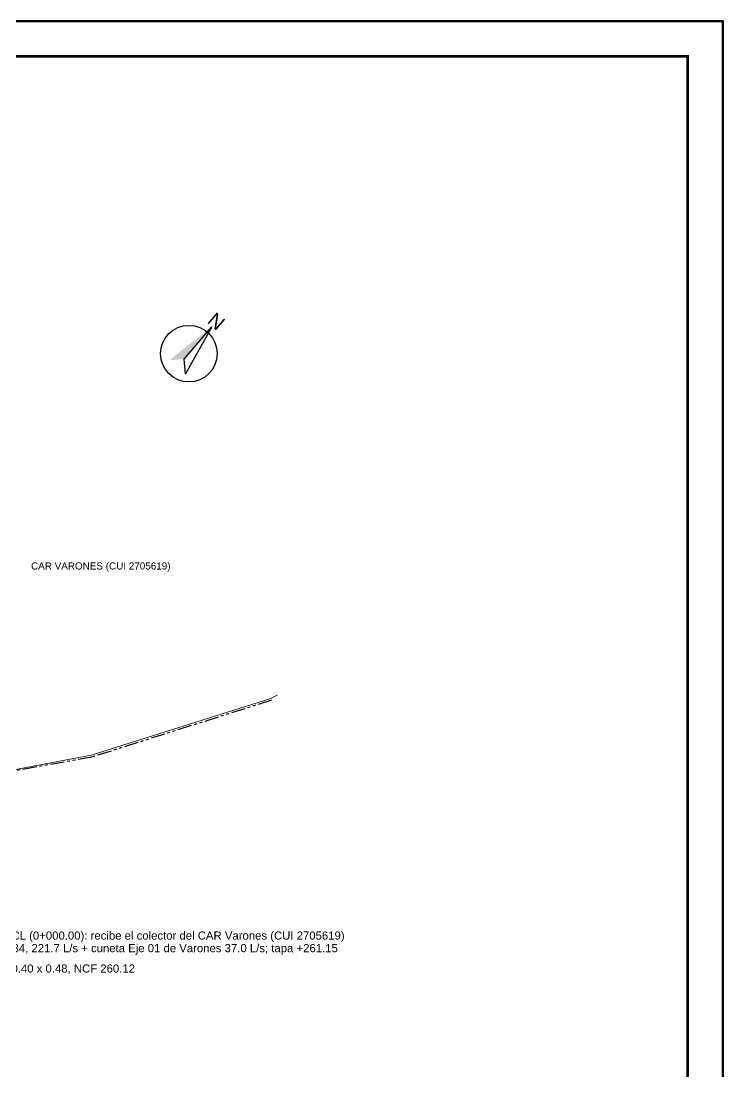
# Model space of a CAD drawing. Header units: metres. Extents: x 349021 to 349543, y 9281040 to 9281959.
# Drawn here: x 349169.5 to 349209.2, y 9281899.2 to 9281958.6 of the extents above; entities that cross this region are included whole.
import ezdxf
from ezdxf.enums import TextEntityAlignment as Align

# ---------------------------------------------------------------- set-up
doc = ezdxf.new("R2010")
doc.units = ezdxf.units.M
doc.header["$LTSCALE"] = 0.25
doc.linetypes.add('PHANTOM', pattern=[6.35, 3.175, -0.635, 0.635, -0.635, 0.635, -0.635])
for name, color, linetype, lineweight in [('ARQ-BASE', 8, 'CONTINUOUS', 13), ('ARQ-TEXTO', 8, 'CONTINUOUS', 13), ('MARCO', 7, 'CONTINUOUS', 50)]:
    doc.layers.add(name, color=color, linetype=linetype, lineweight=lineweight)
doc.layers.add('LINDERO', color=6, linetype='PHANTOM')
doc.layers.add('TEXTOS', color=7, linetype='CONTINUOUS')
doc.styles.get("Standard").update_dxf_attribs({"font": 'arial.ttf'})

# ---------------------------------------------------------------- blocks, each defined once
blk = doc.blocks.new('SIMB-NORTE')
at = {"layer": 'TEXTOS'}
blk.add_lwpolyline([(0, 10), (3, -5), (0, -2)], close=True, dxfattribs=at)
blk.add_circle((0, 0), 8, dxfattribs=at)
blk.add_solid([(0, 10), (-3, -5), (0, -2)], dxfattribs=at)
blk.add_text('N', height=4, dxfattribs=at).set_placement((0, 12), align=Align.MIDDLE_CENTER)

msp = doc.modelspace()

# ---------------------------------------------------------------- linework, layer by layer
at = {"layer": 'ARQ-BASE'}
msp.add_lwpolyline([(349184, 9281920.5), (349183.616, 9281920.293), (349173.458, 9281917.088), (349163.015, 9281915.119), (349143.537, 9281913.738), (349122.007, 9281912.377), (349088.836, 9281910.738), (349063.168, 9281910.35), (349054.98, 9281910.189)], dxfattribs=at)
at = {"layer": 'LINDERO'}
msp.add_lwpolyline([(349183.66, 9281920.2), (349173.5, 9281916.99), (349163.07, 9281915.12), (349143.54, 9281913.65), (349122.01, 9281912.31), (349088.84, 9281910.7), (349063.17, 9281910.3)], dxfattribs=at)
at = {"layer": 'MARCO'}
msp.add_lwpolyline([(349040.98, 9281839.79), (349209.18, 9281839.79), (349209.18, 9281958.59), (349040.98, 9281958.59)], close=True, dxfattribs=at)
at = {"layer": 'MARCO', "const_width": 0.16}
msp.add_lwpolyline([(349045.98, 9281841.79), (349207.18, 9281841.79), (349207.18, 9281956.59), (349045.98, 9281956.59)], close=True, dxfattribs=at)

# ---------------------------------------------------------------- block references
at = {"xscale": 0.2, "yscale": 0.2, "rotation": -40.46}
msp.add_blockref('SIMB-NORTE', (349178.98, 9281939.79), dxfattribs=at)

# ---------------------------------------------------------------- texts
at = {"layer": 'ARQ-TEXTO'}
msp.add_text('CAR VARONES (CUI 2705619)', height=0.4, dxfattribs=at).set_placement((349174, 9281927.79), align=Align.MIDDLE_CENTER)
at = {"layer": 'TEXTOS', "color": 30}
for s, p in [('CAJA DE LLEGADA CL (0+000.00): recibe el colector del CAR Varones (CUI 2705619)', (349162.93, 9281907.13)), ('b = 0.60, fondo 259.884, 221.7 L/s + cuneta Eje 01 de Varones 37.0 L/s; tapa +261.15', (349162.93, 9281906.419))]:
    msp.add_text(s, height=0.459, dxfattribs=at).set_placement(p, align=Align.TOP_LEFT)
at = {"layer": 'TEXTOS', "color": 94}
msp.add_text('CUNETA Eje 01 - perfil 01: 0.40 x 0.48, NCF 260.12', height=0.459, dxfattribs=at).set_placement((349161.11, 9281905.267), align=Align.TOP_LEFT)

doc.saveas('drawing.dxf')
